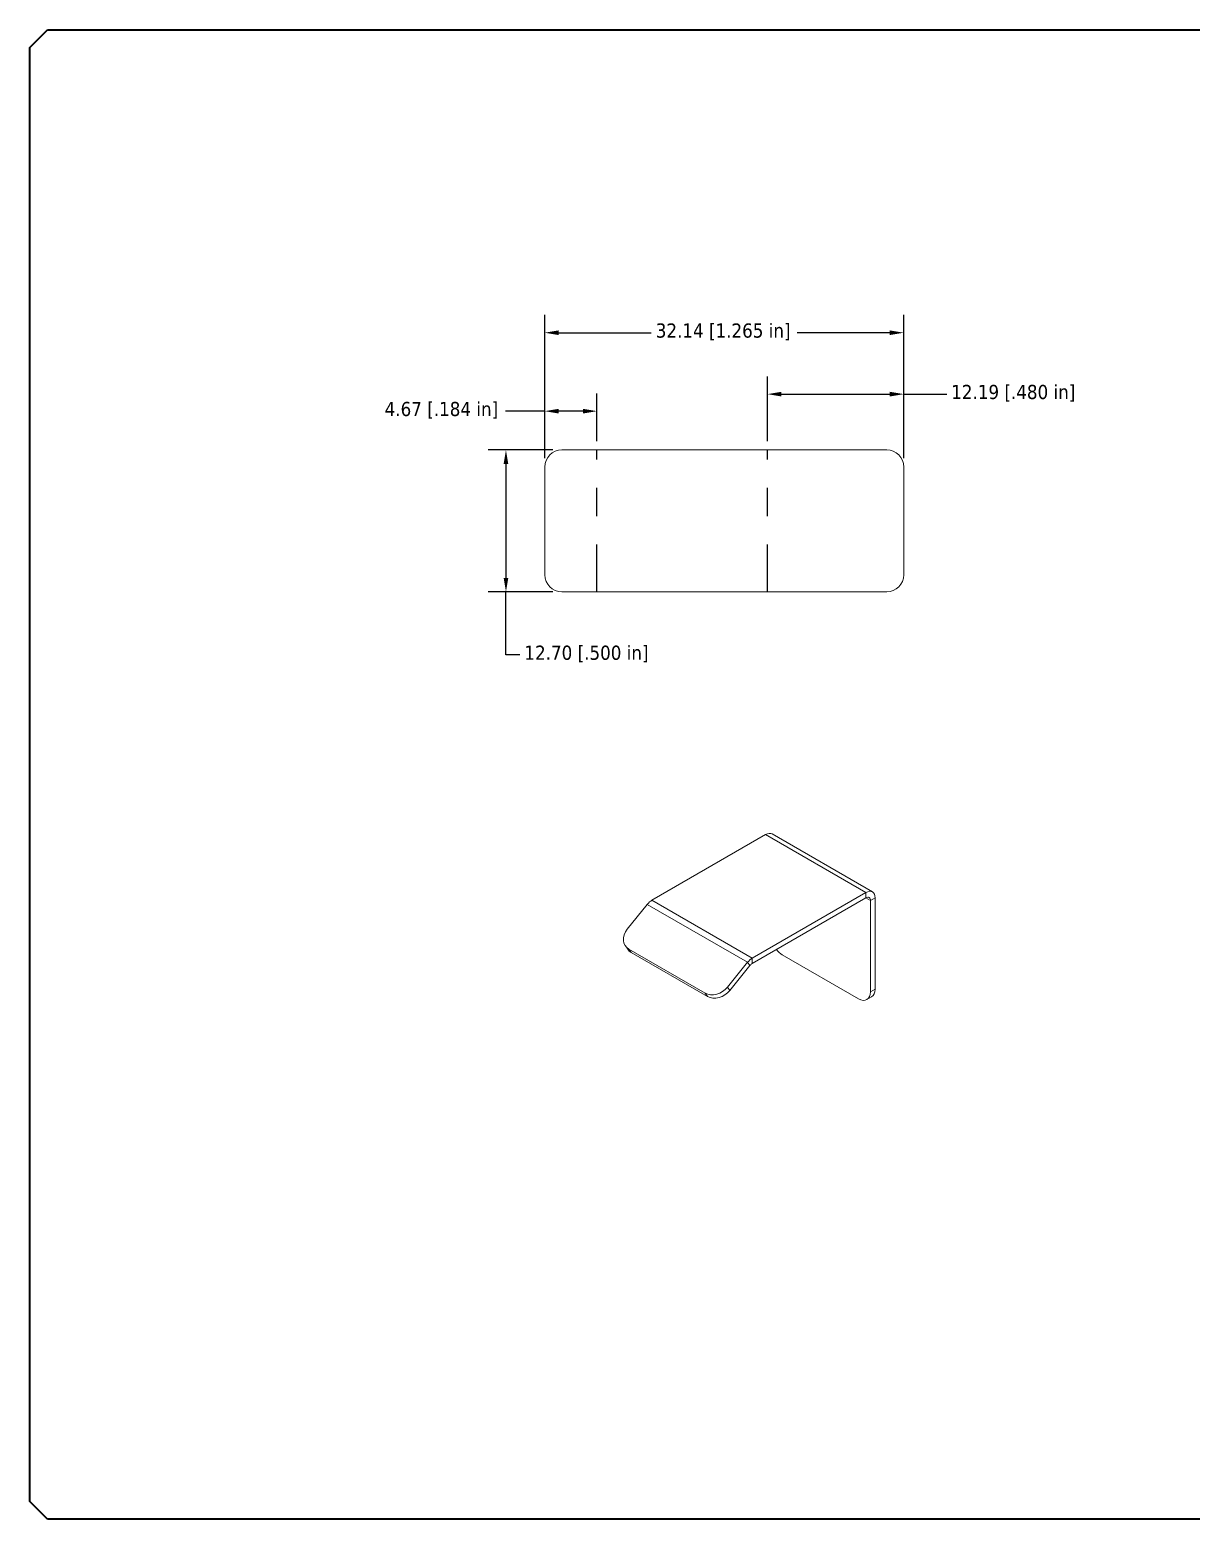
# Model space of a CAD drawing. Header units: inches. Extents: x 0.25 to 8.44, y 0.12 to 5.38.
# Drawn here: x 0.25 to 4.34, y 0.12 to 5.38 of the extents above; entities that cross this region are included whole.
import ezdxf

# ---------------------------------------------------------------- set-up
doc = ezdxf.new("R2010")
doc.units = ezdxf.units.IN
doc.header["$LTSCALE"] = 0.5
doc.header["$MEASUREMENT"] = 0
doc.linetypes.add('CHAIN', pattern=[0.7087, 0.4724, -0.0591, 0.1181, -0.0591])
doc.layers.get('0').update_dxf_attribs({"lineweight": 25})
for name, color, linetype, lineweight in [('Bend Centerline (ANSI)', 7, 'CHAIN', 25), ('Border (ANSI)', 7, 'Continuous', 50), ('Dimension (ANSI)', 7, 'Continuous', 25), ('TITLE', 7, 'Continuous', 35), ('Visible (ANSI)', 7, 'Continuous', 18), ('Visible Narrow (ANSI)', 7, 'Continuous', 18)]:
    doc.layers.add(name, color=color, linetype=linetype, lineweight=lineweight)
doc.styles.add('Note Text (ANSI)', font='tahoma.ttf')
doc.dimstyles.new('Default - mm [in] (ANSI)', dxfattribs={"dimscale": 0.5, "dimtxt": 0.1, "dimasz": 0.098425, "dimexe": 0.125, "dimexo": 0.063, "dimgap": 0.031496, "dimtad": 0, "dimtoh": 1, "dimlfac": 25.4, "dimrnd": 1e-08, "dimzin": 4, "dimdsep": 46, "dimtxsty": 'Note Text (ANSI)', "dimcen": 0.09, "dimdle": 0.393701, "dimclrd": 256, "dimclre": 256, "dimclrt": 256, "dimadec": 1, "dimazin": 1, "dimtfac": 1.2, "dimtofl": 0, "dimtmove": 0, "dimatfit": 3, "dimfxl": 0, "dimtolj": 1, "dimtzin": 4, "dimlwd": -1, "dimlwe": -1, "dimarcsym": 0})

# ---------------------------------------------------------------- blocks, each defined once
blk = doc.blocks.new('Borders B-Size')
at = {"layer": 'Border (ANSI)', "lineweight": 25}
blk.add_line((16.875, 10.625), (16.75, 10.75), dxfattribs=at)
at = {"layer": 'TITLE'}
for p, q in [((0.5, 10.625), (0.625, 10.75)), ((0.625, 10.75), (16.75, 10.75)), ((0.5, 0.375), (0.5, 10.625)), ((16.875, 10.625), (16.875, 0.375)), ((0.625, 0.25), (0.5, 0.375)), ((16.875, 0.375), (16.75, 0.25)), ((16.75, 0.25), (0.625, 0.25))]:
    blk.add_line(p, q, dxfattribs=at)
blk = doc.blocks.new('*D15')
at = {"layer": 'Defpoints', "color": 0}
for p in [(2.2491, 4.0307), (2.2491, 3.8939), (2.0652, 3.8339)]:
    blk.add_point(p, dxfattribs=at)
at = {"layer": 'Dimension (ANSI)'}
for p, q in [((2.0652, 3.8654), (2.0652, 4.0932)), ((2.2491, 3.9254), (2.2491, 4.0932)), ((2.0652, 4.0307), (1.9262, 4.0307)), ((2.1998, 4.0307), (2.1144, 4.0307))]:
    blk.add_line(p, q, dxfattribs=at)
for points in [[(2.1144, 4.0389), (2.1144, 4.0225), (2.0652, 4.0307)], [(2.1998, 4.0389), (2.1998, 4.0225), (2.2491, 4.0307)]]:
    blk.add_solid(points, dxfattribs=at)
at = {"layer": 'Dimension (ANSI)', "insert": (1.5008, 4.0634), "char_height": 0.05, "attachment_point": 1, "style": 'Note Text (ANSI)'}
blk.add_mtext('\\A1;4.67 [.184 in]', dxfattribs=at)
blk = doc.blocks.new('*D16')
at = {"layer": 'Defpoints', "color": 0}
for p in [(2.8504, 4.0907), (2.8504, 3.8939), (3.3304, 3.8339)]:
    blk.add_point(p, dxfattribs=at)
at = {"layer": 'Dimension (ANSI)'}
for p, q in [((2.8504, 3.9254), (2.8504, 4.1532)), ((3.3304, 3.8654), (3.3304, 4.1532)), ((2.8996, 4.0907), (3.2812, 4.0907)), ((3.3304, 4.0907), (3.4819, 4.0907))]:
    blk.add_line(p, q, dxfattribs=at)
for points in [[(2.8996, 4.0989), (2.8996, 4.0825), (2.8504, 4.0907)], [(3.2812, 4.0989), (3.2812, 4.0825), (3.3304, 4.0907)]]:
    blk.add_solid(points, dxfattribs=at)
at = {"layer": 'Dimension (ANSI)', "insert": (3.4977, 4.1234), "char_height": 0.05, "attachment_point": 1, "style": 'Note Text (ANSI)'}
blk.add_mtext('\\A1;12.19 [.480 in]', dxfattribs=at)
blk = doc.blocks.new('*D17')
at = {"layer": 'Defpoints', "color": 0}
for p in [(2.0652, 4.3072), (2.0652, 3.8339), (3.3304, 3.8339)]:
    blk.add_point(p, dxfattribs=at)
at = {"layer": 'Dimension (ANSI)'}
for p, q in [((2.0652, 3.8654), (2.0652, 4.3697)), ((3.3304, 3.8654), (3.3304, 4.3697)), ((2.1144, 4.3072), (2.4406, 4.3072)), ((3.2812, 4.3072), (2.955, 4.3072))]:
    blk.add_line(p, q, dxfattribs=at)
for points in [[(2.1144, 4.3154), (2.1144, 4.299), (2.0652, 4.3072)], [(3.2812, 4.3154), (3.2812, 4.299), (3.3304, 4.3072)]]:
    blk.add_solid(points, dxfattribs=at)
at = {"layer": 'Dimension (ANSI)', "insert": (2.4564, 4.3399), "char_height": 0.05, "attachment_point": 1, "style": 'Note Text (ANSI)'}
blk.add_mtext('\\A1;32.14 [1.265 in]', dxfattribs=at)
blk = doc.blocks.new('*D18')
at = {"layer": 'Defpoints', "color": 0}
for p in [(2.1252, 3.8939), (1.9284, 3.3939), (2.1252, 3.3939)]:
    blk.add_point(p, dxfattribs=at)
at = {"layer": 'Dimension (ANSI)'}
for p, q in [((2.0937, 3.8939), (1.8659, 3.8939)), ((1.9284, 3.8446), (1.9284, 3.4431)), ((2.0937, 3.3939), (1.8659, 3.3939)), ((1.9284, 3.1716), (1.9284, 3.3939)), ((1.9776, 3.1716), (1.9284, 3.1716))]:
    blk.add_line(p, q, dxfattribs=at)
for points in [[(1.9202, 3.8446), (1.9366, 3.8446), (1.9284, 3.8939)], [(1.9202, 3.4431), (1.9366, 3.4431), (1.9284, 3.3939)]]:
    blk.add_solid(points, dxfattribs=at)
at = {"layer": 'Dimension (ANSI)', "insert": (1.9933, 3.2043), "char_height": 0.05, "attachment_point": 1, "style": 'Note Text (ANSI)'}
blk.add_mtext('\\A1;12.70 [.500 in]', dxfattribs=at)

msp = doc.modelspace()

# ---------------------------------------------------------------- linework, layer by layer
at = {"layer": 'Bend Centerline (ANSI)', "ltscale": 0.705517}
for p, q in [((2.24906, 3.39386), (2.24906, 3.89386)), ((2.85041, 3.39386), (2.85041, 3.89386))]:
    msp.add_line(p, q, dxfattribs=at)
at = {"layer": 'Visible (ANSI)'}
for p, q in [((2.12521, 3.89386), (3.27043, 3.89386)), ((2.06521, 3.45386), (2.06521, 3.83386)), ((3.33043, 3.83386), (3.33043, 3.45386)), ((3.27043, 3.39386), (2.12521, 3.39386)), ((2.44287, 2.30676), (2.84357, 2.5381)), ((3.22013, 2.33625), (2.86657, 2.54038)), ((3.19713, 2.33398), (2.79643, 2.10263)), ((2.79643, 2.08385), (3.19713, 2.3152)), ((3.22965, 1.9935), (3.22965, 2.3152)), ((2.35608, 2.2046), (2.42661, 2.29234)), ((3.21339, 2.30581), (3.21339, 1.98411)), ((2.35755, 2.13403), (2.34942, 2.1456)), ((2.63046, 1.97926), (2.36176, 2.13439)), ((2.3699, 2.12282), (2.6386, 1.96769)), ((2.90226, 2.11475), (3.17096, 1.95961)), ((2.78016, 2.08821), (2.70963, 2.00047)), ((2.71776, 1.9889), (2.78829, 2.07664)), ((3.20096, 1.95664), (3.21723, 1.96603))]:
    msp.add_line(p, q, dxfattribs=at)
for centre, start, end in [((2.12521, 3.83386), 90, 180), ((3.27043, 3.83386), 0, 90), ((2.12521, 3.45386), 180, 270), ((3.27043, 3.45386), 270, 0)]:
    msp.add_arc(centre, 0.06, start, end, dxfattribs=at)
for centre, major_axis, ratio, start_param, end_param in [((2.84357, 2.50054), (0.023, 0.03984), 0.5773503, 0, 0.7853982), ((3.19713, 2.29642), (0.023, 0.03984), 0.5773503, 5.4977871, 7.0685835), ((3.19713, 2.29642), (0.0115, 0.01992), 0.5773503, 5.4977871, 7.0685835), ((2.44287, 2.2692), (0.023, 0.03984), 0.5773503, 0.7853982, 1.3089969), ((2.39851, 2.1801), (-0.04909, -0.0345), 0.7886751, 5.0632684, 6.6340647), ((2.40664, 2.16853), (-0.04909, -0.0345), 0.7886751, 0, 0.3508794), ((2.79643, 2.06507), (-0.023, -0.03984), 0.5773503, 3.9269908, 4.4505896), ((2.90226, 2.16374), (-0.03, 0.05196), 0.5773503, 1.8452879, 2.3561945), ((2.79643, 2.06507), (0.0115, 0.01992), 0.5773503, 0.7853982, 1.3089969), ((2.66721, 2.02497), (-0.04909, -0.0345), 0.7886751, 0.3508794, 1.9216757), ((2.67534, 2.0134), (-0.04909, -0.0345), 0.7886751, 0.3508794, 1.9216757), ((3.17096, 2.0086), (0.03, -0.05196), 0.5773503, 5.4977871, 7.0685835), ((3.18723, 2.01799), (0.03, -0.05196), 0.5773503, 0, 0.7853982)]:
    msp.add_ellipse(centre, major_axis=major_axis, ratio=ratio, start_param=start_param, end_param=end_param, dxfattribs=at)
at = {"layer": 'Visible Narrow (ANSI)'}
for p, q in [((2.84357, 2.5381), (3.19713, 2.33398)), ((3.19713, 2.33398), (3.19713, 2.3152)), ((3.21339, 2.30581), (3.19713, 2.3152)), ((3.22965, 2.3152), (3.21339, 2.30581)), ((2.42661, 2.29234), (2.78016, 2.08821)), ((2.44287, 2.30676), (2.79643, 2.10263)), ((2.3699, 2.12282), (2.36176, 2.13439)), ((2.79643, 2.10263), (2.79643, 2.08385)), ((2.78016, 2.08821), (2.78829, 2.07664)), ((2.71776, 1.9889), (2.70963, 2.00047)), ((2.63046, 1.97926), (2.6386, 1.96769)), ((3.22965, 1.9935), (3.21339, 1.98411))]:
    msp.add_line(p, q, dxfattribs=at)

# ---------------------------------------------------------------- block references
at = {"xscale": 0.5, "yscale": 0.5, "zscale": 0.5}
msp.add_blockref('Borders B-Size', (0, 0), dxfattribs=at)

# ---------------------------------------------------------------- dimensions: what is measured, and where the dimension line sits
at = {"layer": 'Dimension (ANSI)'}
for base, p1, p2, angle, override, picture, middle in [((2.06521, 4.30718), (3.33043, 3.83386), (2.06521, 3.83386), 180, {"dimgap": 0.031496, "dimtoh": 0, "dimdec": 2, "dimlfac": 25.4, "dimtol": 0, "dimlim": 0, "dimtp": 0, "dimtm": 0, "dimtdec": 2, "dimatfit": 1}, '*D17', (2.69782, 4.30718)), ((2.85041, 4.09071), (3.33043, 3.83386), (2.85041, 3.89386), 180, {"dimgap": 0.031496, "dimtoh": 0, "dimdec": 2, "dimlfac": 25.4, "dimtol": 0, "dimlim": 0, "dimtp": 0, "dimtm": 0, "dimtdec": 2, "dimatfit": 2}, '*D16', (3.71815, 4.09071)), ((1.92836, 3.39386), (2.12521, 3.89386), (2.12521, 3.39386), 270, {"dimgap": 0.031496, "dimtih": 1, "dimtoh": 1, "dimdec": 2, "dimlfac": 25.4, "dimtol": 0, "dimlim": 0, "dimtp": 0, "dimtm": 0, "dimtdec": 2, "dimtmove": 1, "dimatfit": 2}, '*D18', (1.9366, 3.17158))]:
    dim = msp.add_linear_dim(base=base, p1=p1, p2=p2, angle=angle, dimstyle='Default - mm [in] (ANSI)', override=override, dxfattribs=at)
    dim.commit()
    dim.dimension.update_dxf_attribs({"geometry": picture, "text_midpoint": middle, "dimtype": 160})
dim = msp.add_linear_dim(base=(2.24906, 4.03071), p1=(2.06521, 3.83386), p2=(2.24906, 3.89386), dimstyle='Default - mm [in] (ANSI)', override={"dimgap": 0.031496, "dimtoh": 0, "dimdec": 2, "dimlfac": 25.4, "dimtol": 0, "dimlim": 0, "dimtp": 0, "dimtm": 0, "dimtdec": 2, "dimatfit": 2}, dxfattribs=at)
dim.commit()
dim.dimension.update_dxf_attribs({"geometry": '*D15', "text_midpoint": (1.70563, 4.03071), "dimtype": 160})

doc.saveas('drawing.dxf')
